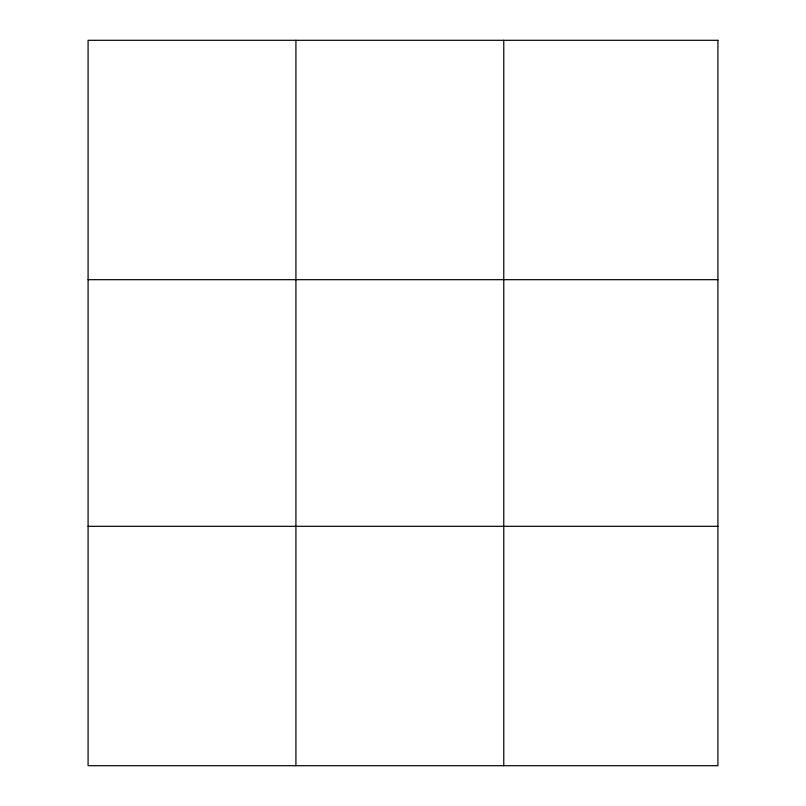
<?xml version="1.0" encoding="UTF-8"?>
<svg xmlns="http://www.w3.org/2000/svg" width="806" height="806" viewBox="0 0 806 806"><rect width="100%" height="100%" fill="white"/><g stroke="black" fill="none" stroke-linecap="round" stroke-linejoin="round"><path stroke-width="1.21" d="M295.923 40.3L295.923 765.7M503.77 40.3L503.77 765.7M88.086 279.682L717.914 279.682M88.086 526.318L717.914 526.318M717.914 40.3L717.914 765.7L88.086 765.7L88.086 40.3L717.914 40.3"/></g></svg>
